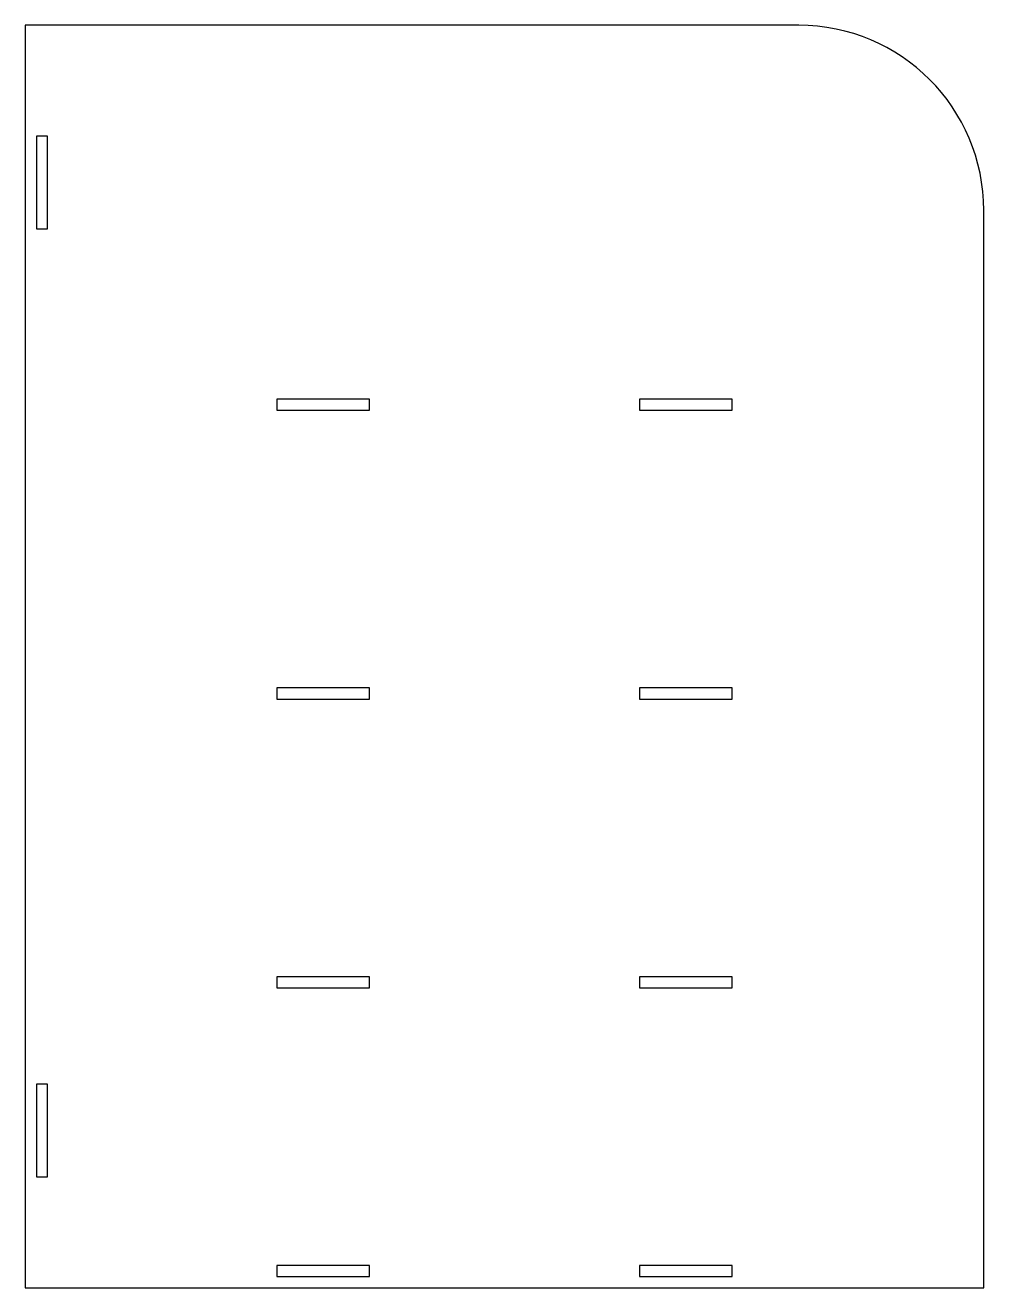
# Model space of a CAD drawing. Header units: millimetres. Extents: x -397 to 121, y -343 to 339.
import ezdxf

# ---------------------------------------------------------------- set-up
doc = ezdxf.new("R2010")
doc.units = ezdxf.units.MM

msp = doc.modelspace()

# ---------------------------------------------------------------- linework, layer by layer
at = {"color": 7, "linetype": 'Continuous', "lineweight": 25}
for p, q in [((-396.83, 339.15), (-396.83, -342.85)), ((21.17, 339.15), (-396.83, 339.15)), ((-384.83, 279.15), (-390.83, 279.15)), ((-390.83, 279.15), (-390.83, 229.15)), ((-384.83, 229.15), (-384.83, 279.15)), ((121.17, -342.85), (121.17, 239.15)), ((-390.83, 229.15), (-384.83, 229.15)), ((-210.83, 137.15), (-260.83, 137.15)), ((-260.83, 137.15), (-260.83, 131.15)), ((-210.83, 131.15), (-210.83, 137.15)), ((-64.83, 137.15), (-64.83, 131.15)), ((-14.83, 137.15), (-64.83, 137.15)), ((-14.83, 131.15), (-14.83, 137.15)), ((-260.83, 131.15), (-210.83, 131.15)), ((-64.83, 131.15), (-14.83, 131.15)), ((-210.83, -18.85), (-260.83, -18.85)), ((-260.83, -18.85), (-260.83, -24.85)), ((-210.83, -24.85), (-210.83, -18.85)), ((-64.83, -18.85), (-64.83, -24.85)), ((-14.83, -18.85), (-64.83, -18.85)), ((-14.83, -24.85), (-14.83, -18.85)), ((-260.83, -24.85), (-210.83, -24.85)), ((-64.83, -24.85), (-14.83, -24.85)), ((-210.83, -174.85), (-260.83, -174.85)), ((-260.83, -174.85), (-260.83, -180.85)), ((-210.83, -180.85), (-210.83, -174.85)), ((-64.83, -174.85), (-64.83, -180.85)), ((-14.83, -174.85), (-64.83, -174.85)), ((-14.83, -180.85), (-14.83, -174.85)), ((-260.83, -180.85), (-210.83, -180.85)), ((-64.83, -180.85), (-14.83, -180.85)), ((-384.83, -232.85), (-390.83, -232.85)), ((-390.83, -232.85), (-390.83, -282.85)), ((-384.83, -282.85), (-384.83, -232.85)), ((-390.83, -282.85), (-384.83, -282.85)), ((-260.83, -330.85), (-260.83, -336.85)), ((-210.83, -330.85), (-260.83, -330.85)), ((-210.83, -336.85), (-210.83, -330.85)), ((-64.83, -330.85), (-64.83, -336.85)), ((-14.83, -330.85), (-64.83, -330.85)), ((-14.83, -336.85), (-14.83, -330.85)), ((-260.83, -336.85), (-210.83, -336.85)), ((-64.83, -336.85), (-14.83, -336.85)), ((-396.83, -342.85), (121.17, -342.85))]:
    msp.add_line(p, q, dxfattribs=at)
msp.add_arc((21.17, 239.15), 100, 0, 90, dxfattribs=at)

doc.saveas('drawing.dxf')
